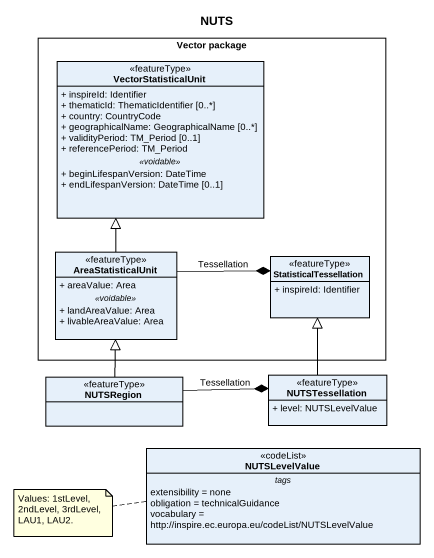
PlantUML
@startuml
title NUTS
hide circle
hide empty members
skinparam classAttributeIconSize 0
rectangle "Vector package" as Vector_package {
  class VectorStatisticalUnit <<featureType>> {
    + inspireId: Identifier
    + thematicId: ThematicIdentifier [0..*]
    + country: CountryCode
    + geographicalName: GeographicalName [0..*]
    + validityPeriod: TM_Period [0..1]
    + referencePeriod: TM_Period
    .. <<voidable>> ..
    + beginLifespanVersion: DateTime
    + endLifespanVersion: DateTime [0..1]
  }
  class AreaStatisticalUnit <<featureType>> {
    + areaValue: Area
    .. <<voidable>> ..
    + landAreaValue: Area
    + livableAreaValue: Area
  }
  class StatisticalTessellation <<featureType>> {
    + inspireId: Identifier
  }
}
class NUTSRegion <<featureType>>
class NUTSTessellation <<featureType>> {
  + level: NUTSLevelValue
}
class NUTSLevelValue <<codeList>> {
  -- tags --
  extensibility = none
  obligation = technicalGuidance
  vocabulary = http://inspire.ec.europa.eu/codeList/NUTSLevelValue
}
AreaStatisticalUnit -up-|> VectorStatisticalUnit
AreaStatisticalUnit -right-* StatisticalTessellation : Tessellation
NUTSRegion -up-|> AreaStatisticalUnit
NUTSRegion -right-* NUTSTessellation : Tessellation
NUTSTessellation -up-|> StatisticalTessellation
note left of NUTSLevelValue : Values: 1stLevel, 2ndLevel, 3rdLevel, LAU1, LAU2.
@enduml
